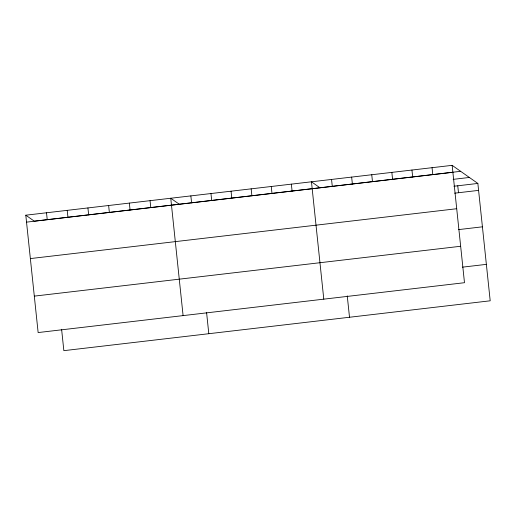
<?xml version="1.0" encoding="UTF-8"?>
<svg xmlns="http://www.w3.org/2000/svg" width="516" height="516" viewBox="0 0 516 516"><rect width="100%" height="100%" fill="white"/><g stroke="black" fill="none" stroke-linecap="round" stroke-linejoin="round"><path stroke-width="0.77" d="M452.151 165.339L464.484 282.704L38.139 332.562L25.8 215.198L452.151 165.339L477.861 183.438L490.2 300.802L63.849 350.661L61.604 329.273M460.633 171.312L34.288 221.171L25.8 215.198M26.529 222.144L452.88 172.286M453.145 179.362L469.379 177.465M453.899 186.237L477.861 183.438M454.628 193.184L478.596 190.378M30.36 258.58L456.712 208.722M458.46 229.62L482.421 226.821M34.308 296.126L460.659 246.267M462.407 267.165L486.369 264.36M319.939 187.766L311.458 181.793L323.79 299.157M179.245 204.22L170.757 198.247L183.096 315.611M457.763 185.786L458.492 192.732M432.053 167.694L432.782 174.634M411.949 170.041L412.684 176.988M391.85 172.389L392.579 179.336M371.752 174.743L372.481 181.684M351.654 177.091L352.383 184.038M347.255 295.868L349.506 317.256M331.556 179.445L332.285 186.386M291.353 184.141L292.088 191.088M271.255 186.495L271.984 193.435M251.157 188.843L251.885 195.79M231.058 191.197L231.787 198.138M210.96 193.545L211.689 200.492M206.561 312.322L208.806 333.71M190.855 195.899L191.591 202.84M150.053 200.666L150.782 207.613M129.342 203.091L130.071 210.031M108.631 205.51L109.366 212.457M87.926 207.935L88.655 214.875M67.215 210.354L67.944 217.3M46.511 212.779L47.24 219.719"/></g></svg>
